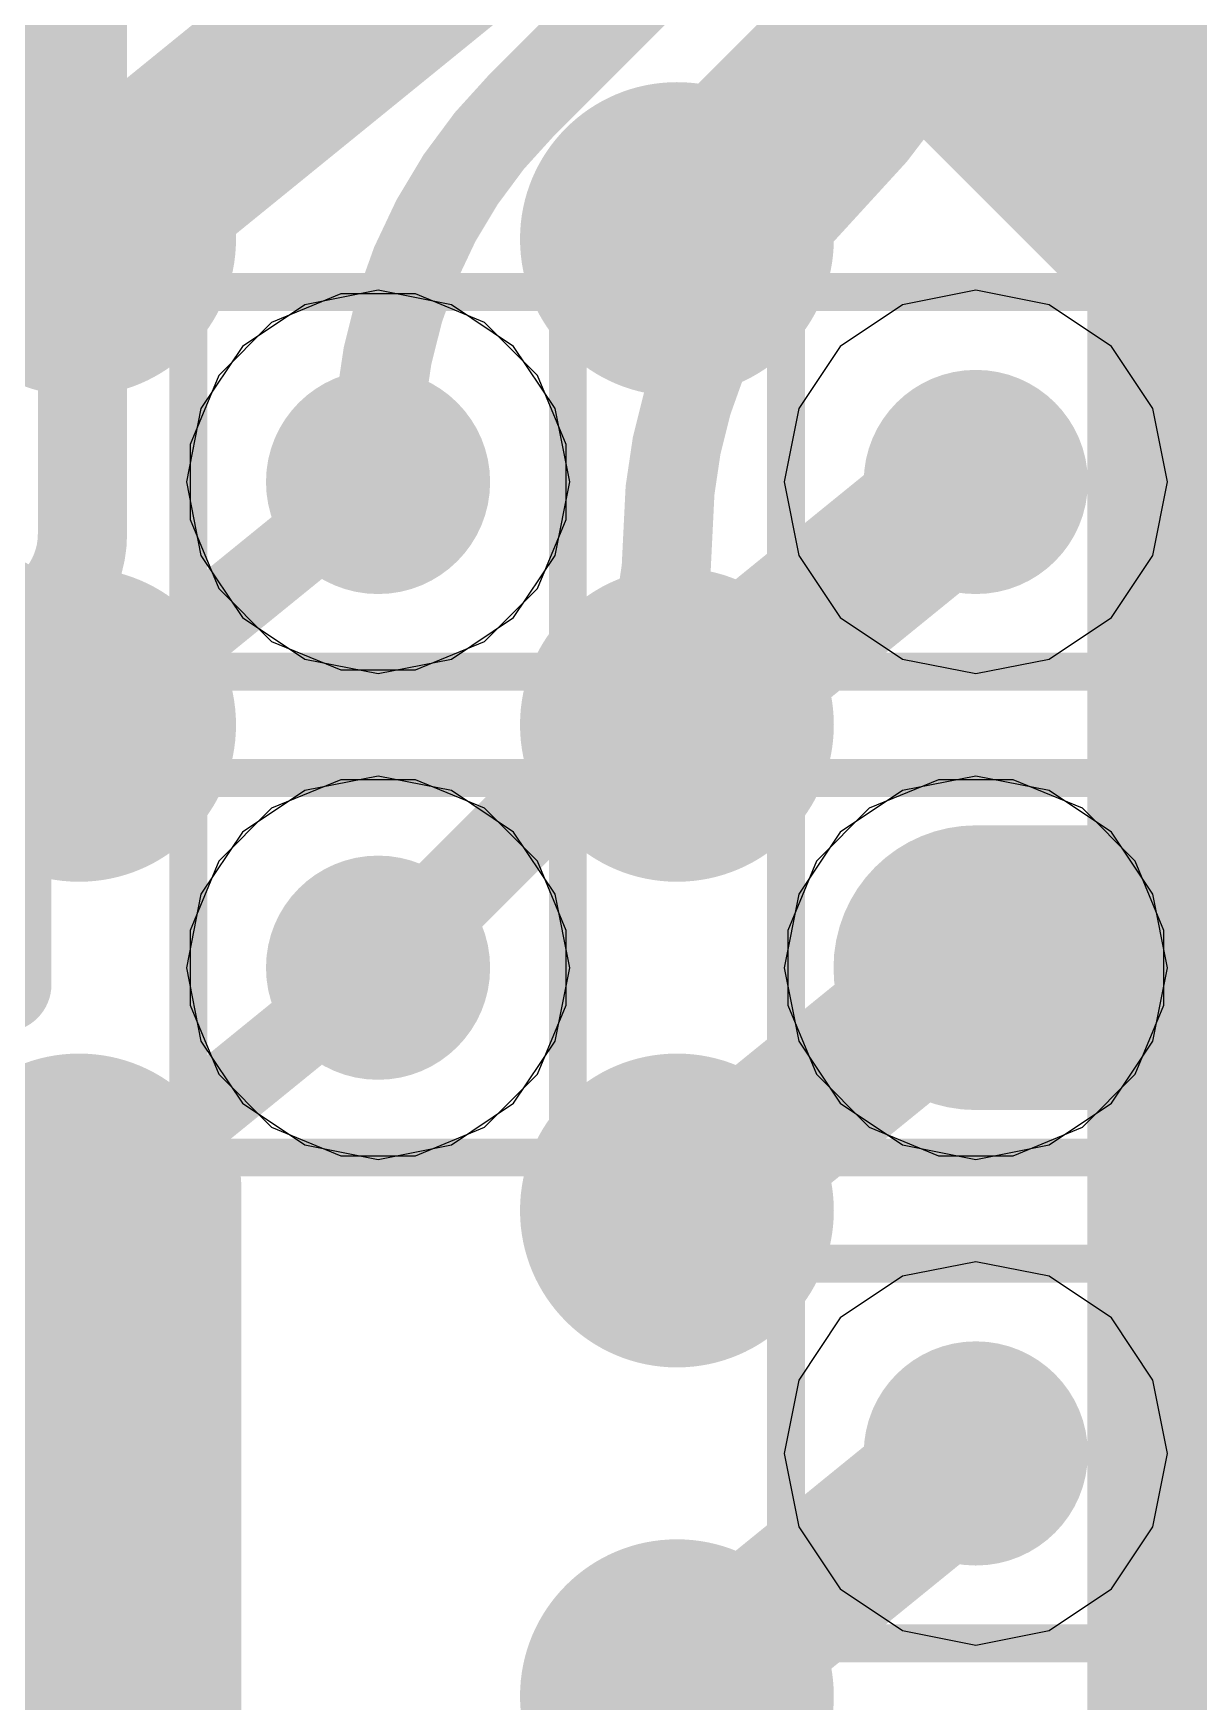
# Model space of a CAD drawing. Header units: inches. Extents: x -6 to 284, y -12 to 154.
# Drawn here: x 77.34 to 78.9, y 11.651 to 13.883 of the extents above; entities that cross this region are included whole.
import ezdxf

# ---------------------------------------------------------------- set-up
doc = ezdxf.new("R2010")
doc.units = ezdxf.units.IN
for name, color, linetype in [('Board Outline', 216, 'Continuous'), ('Bottom Layer', 5, 'Continuous'), ('Bottom Overlay', 54, 'Continuous'), ('Bottom Paste', 16, 'Continuous'), ('Bottom Solder', 6, 'Continuous'), ('Drill Drawing', 1, 'Continuous'), ('GND-1', 16, 'Continuous'), ('GND-2', 90, 'Continuous'), ('GND-3', 216, 'Continuous'), ('GND-4', 54, 'Continuous'), ('PWR-1', 156, 'Continuous'), ('PWR-2', 130, 'Continuous'), ('Signal L1', 76, 'Continuous'), ('Signal L2', 6, 'Continuous'), ('Top Layer', 1, 'Continuous'), ('Top Overlay', 2, 'Continuous'), ('Top Paste', 8, 'Continuous'), ('Top Solder', 216, 'Continuous'), ('Via Holes', 16, 'Continuous')]:
    doc.layers.add(name, color=color, linetype=linetype)

# ---------------------------------------------------------------- blocks, each defined once
blk = doc.blocks.new('C___0402_B_107')
at = {"layer": 'Bottom Layer'}
for points in [[(-0.2413, 0.3175), (-0.2413, -0.3175), (-0.6985, -0.3175), (-0.6985, 0.3175)], [(0.6985, 0.3175), (0.6985, -0.3175), (0.2413, -0.3175), (0.2413, 0.3175)]]:
    blk.add_hatch(color=5, dxfattribs=at).paths.add_polyline_path(points)
at = {"layer": 'Bottom Paste'}
for points in [[(-0.2413, 0.3175), (-0.2413, -0.3175), (-0.6985, -0.3175), (-0.6985, 0.3175)], [(0.6985, 0.3175), (0.6985, -0.3175), (0.2413, -0.3175), (0.2413, 0.3175)]]:
    blk.add_hatch(color=16, dxfattribs=at).paths.add_polyline_path(points)
at = {"layer": 'Bottom Solder'}
for points in [[(-0.1813, 0.3775), (-0.1813, -0.3775), (-0.7585, -0.3775), (-0.7585, 0.3775)], [(0.7585, 0.3775), (0.7585, -0.3775), (0.1813, -0.3775), (0.1813, 0.3775)]]:
    blk.add_hatch(color=6, dxfattribs=at).paths.add_polyline_path(points)
at = {"layer": 'Bottom Overlay'}
for points in [[(-0.7874, 0.4064, 0.127, 0.127, 0), (-0.7874, -0.4064, 0.127, 0.127, 0)], [(-0.2794, 0.4064, 0.127, 0.127, 0), (-0.7874, 0.4064, 0.127, 0.127, 0)], [(0.7874, 0.4064, 0.127, 0.127, 0), (0.2794, 0.4064, 0.127, 0.127, 0)], [(0.7874, 0.4064, 0.127, 0.127, 0), (0.7874, -0.4064, 0.127, 0.127, 0)], [(-0.2794, -0.4064, 0.127, 0.127, 0), (-0.7874, -0.4064, 0.127, 0.127, 0)], [(0.7874, -0.4064, 0.127, 0.127, 0), (0.2794, -0.4064, 0.127, 0.127, 0)]]:
    blk.add_lwpolyline(points, format="xyseb", dxfattribs=at)
for points in [[(-0.8191, 0.4064, 0.0635, 0.0635, 1), (-0.7556, 0.4064, 0.0635, 0.0635, 1)], [(-0.8191, 0.4064, 0.0635, 0.0635, 1), (-0.7556, 0.4064, 0.0635, 0.0635, 1)], [(-0.3112, 0.4064, 0.0635, 0.0635, 1), (-0.2477, 0.4064, 0.0635, 0.0635, 1)], [(0.2477, 0.4064, 0.0635, 0.0635, 1), (0.3111, 0.4064, 0.0635, 0.0635, 1)], [(0.7556, 0.4064, 0.0635, 0.0635, 1), (0.8191, 0.4064, 0.0635, 0.0635, 1)], [(0.7556, 0.4064, 0.0635, 0.0635, 1), (0.8191, 0.4064, 0.0635, 0.0635, 1)], [(-0.8191, -0.4064, 0.0635, 0.0635, 1), (-0.7556, -0.4064, 0.0635, 0.0635, 1)], [(-0.8191, -0.4064, 0.0635, 0.0635, 1), (-0.7556, -0.4064, 0.0635, 0.0635, 1)], [(-0.3112, -0.4064, 0.0635, 0.0635, 1), (-0.2477, -0.4064, 0.0635, 0.0635, 1)], [(0.2477, -0.4064, 0.0635, 0.0635, 1), (0.3111, -0.4064, 0.0635, 0.0635, 1)], [(0.7556, -0.4064, 0.0635, 0.0635, 1), (0.8191, -0.4064, 0.0635, 0.0635, 1)], [(0.7556, -0.4064, 0.0635, 0.0635, 1), (0.8191, -0.4064, 0.0635, 0.0635, 1)]]:
    blk.add_lwpolyline(points, format="xyseb", close=True, dxfattribs=at)
blk = doc.blocks.new('200_WFBGA__10_15__127')
at = {"layer": 'Top Layer'}
h = blk.add_hatch(color=1, dxfattribs=at)
edge = h.paths.add_edge_path()
edge.add_arc((3.5999, 4.875), 0.16, 0, 360)
h = blk.add_hatch(color=1, dxfattribs=at)
edge = h.paths.add_edge_path()
edge.add_arc((4.4, 4.875), 0.16, 0, 360)
h = blk.add_hatch(color=1, dxfattribs=at)
edge = h.paths.add_edge_path()
edge.add_arc((3.5999, 4.225), 0.16, 0, 360)
h = blk.add_hatch(color=1, dxfattribs=at)
edge = h.paths.add_edge_path()
edge.add_arc((4.4, 4.225), 0.16, 0, 360)
h = blk.add_hatch(color=1, dxfattribs=at)
edge = h.paths.add_edge_path()
edge.add_arc((3.5999, 3.5751), 0.16, 0, 360)
h = blk.add_hatch(color=1, dxfattribs=at)
edge = h.paths.add_edge_path()
edge.add_arc((4.4, 3.5751), 0.16, 0, 360)
h = blk.add_hatch(color=1, dxfattribs=at)
edge = h.paths.add_edge_path()
edge.add_arc((3.5999, 2.9251), 0.16, 0, 360)
h = blk.add_hatch(color=1, dxfattribs=at)
edge = h.paths.add_edge_path()
edge.add_arc((4.4, 2.9251), 0.16, 0, 360)
at = {"layer": 'Top Paste'}
h = blk.add_hatch(color=8, dxfattribs=at)
edge = h.paths.add_edge_path()
edge.add_arc((3.5999, 4.875), 0.16, 0, 360)
h = blk.add_hatch(color=8, dxfattribs=at)
edge = h.paths.add_edge_path()
edge.add_arc((4.4, 4.875), 0.16, 0, 360)
h = blk.add_hatch(color=8, dxfattribs=at)
edge = h.paths.add_edge_path()
edge.add_arc((3.5999, 4.225), 0.16, 0, 360)
h = blk.add_hatch(color=8, dxfattribs=at)
edge = h.paths.add_edge_path()
edge.add_arc((4.4, 4.225), 0.16, 0, 360)
h = blk.add_hatch(color=8, dxfattribs=at)
edge = h.paths.add_edge_path()
edge.add_arc((3.5999, 3.5751), 0.16, 0, 360)
h = blk.add_hatch(color=8, dxfattribs=at)
edge = h.paths.add_edge_path()
edge.add_arc((4.4, 3.5751), 0.16, 0, 360)
h = blk.add_hatch(color=8, dxfattribs=at)
edge = h.paths.add_edge_path()
edge.add_arc((3.5999, 2.9251), 0.16, 0, 360)
h = blk.add_hatch(color=8, dxfattribs=at)
edge = h.paths.add_edge_path()
edge.add_arc((4.4, 2.9251), 0.16, 0, 360)
at = {"layer": 'Top Solder'}
h = blk.add_hatch(color=216, dxfattribs=at)
edge = h.paths.add_edge_path()
edge.add_arc((3.5999, 4.875), 0.21, 0, 360)
h = blk.add_hatch(color=216, dxfattribs=at)
edge = h.paths.add_edge_path()
edge.add_arc((4.4, 4.875), 0.21, 0, 360)
h = blk.add_hatch(color=216, dxfattribs=at)
edge = h.paths.add_edge_path()
edge.add_arc((3.5999, 4.225), 0.21, 0, 360)
h = blk.add_hatch(color=216, dxfattribs=at)
edge = h.paths.add_edge_path()
edge.add_arc((4.4, 4.225), 0.21, 0, 360)
h = blk.add_hatch(color=216, dxfattribs=at)
edge = h.paths.add_edge_path()
edge.add_arc((3.5999, 3.5751), 0.21, 0, 360)
h = blk.add_hatch(color=216, dxfattribs=at)
edge = h.paths.add_edge_path()
edge.add_arc((4.4, 3.5751), 0.21, 0, 360)
h = blk.add_hatch(color=216, dxfattribs=at)
edge = h.paths.add_edge_path()
edge.add_arc((3.5999, 2.9251), 0.21, 0, 360)
h = blk.add_hatch(color=216, dxfattribs=at)
edge = h.paths.add_edge_path()
edge.add_arc((4.4, 2.9251), 0.21, 0, 360)
at = {"layer": 'Top Overlay'}
blk.add_lwpolyline([(5.0762, -7.5762, 0.254, 0.254, 0), (5.0762, 7.5762, 0.254, 0.254, 0)], format="xyseb", dxfattribs=at)
blk = doc.blocks.new('C___0402_B_276')
at = {"layer": 'Bottom Layer'}
for points in [[(-0.2413, 0.3175), (-0.2413, -0.3175), (-0.6985, -0.3175), (-0.6985, 0.3175)], [(0.6985, 0.3175), (0.6985, -0.3175), (0.2413, -0.3175), (0.2413, 0.3175)]]:
    blk.add_hatch(color=5, dxfattribs=at).paths.add_polyline_path(points)
at = {"layer": 'Bottom Paste'}
for points in [[(-0.2413, 0.3175), (-0.2413, -0.3175), (-0.6985, -0.3175), (-0.6985, 0.3175)], [(0.6985, 0.3175), (0.6985, -0.3175), (0.2413, -0.3175), (0.2413, 0.3175)]]:
    blk.add_hatch(color=16, dxfattribs=at).paths.add_polyline_path(points)
at = {"layer": 'Bottom Solder'}
for points in [[(-0.1813, 0.3775), (-0.1813, -0.3775), (-0.7585, -0.3775), (-0.7585, 0.3775)], [(0.7585, 0.3775), (0.7585, -0.3775), (0.1813, -0.3775), (0.1813, 0.3775)]]:
    blk.add_hatch(color=6, dxfattribs=at).paths.add_polyline_path(points)
at = {"layer": 'Bottom Overlay'}
for points in [[(-0.7874, -0.4064, 0.127, 0.127, 0), (-0.7874, 0.4064, 0.127, 0.127, 0)], [(-0.2794, 0.4064, 0.127, 0.127, 0), (-0.7874, 0.4064, 0.127, 0.127, 0)], [(0.7874, 0.4064, 0.127, 0.127, 0), (0.2794, 0.4064, 0.127, 0.127, 0)], [(0.7874, -0.4064, 0.127, 0.127, 0), (0.7874, 0.4064, 0.127, 0.127, 0)], [(-0.2794, -0.4064, 0.127, 0.127, 0), (-0.7874, -0.4064, 0.127, 0.127, 0)], [(0.7874, -0.4064, 0.127, 0.127, 0), (0.2794, -0.4064, 0.127, 0.127, 0)]]:
    blk.add_lwpolyline(points, format="xyseb", dxfattribs=at)
for points in [[(-0.8191, 0.4064, 0.0635, 0.0635, 1), (-0.7556, 0.4064, 0.0635, 0.0635, 1)], [(-0.8191, 0.4064, 0.0635, 0.0635, 1), (-0.7556, 0.4064, 0.0635, 0.0635, 1)], [(-0.3111, 0.4064, 0.0635, 0.0635, 1), (-0.2477, 0.4064, 0.0635, 0.0635, 1)], [(0.2477, 0.4064, 0.0635, 0.0635, 1), (0.3111, 0.4064, 0.0635, 0.0635, 1)], [(0.7556, 0.4064, 0.0635, 0.0635, 1), (0.8191, 0.4064, 0.0635, 0.0635, 1)], [(0.7556, 0.4064, 0.0635, 0.0635, 1), (0.8191, 0.4064, 0.0635, 0.0635, 1)], [(-0.8191, -0.4064, 0.0635, 0.0635, 1), (-0.7556, -0.4064, 0.0635, 0.0635, 1)], [(-0.8191, -0.4064, 0.0635, 0.0635, 1), (-0.7556, -0.4064, 0.0635, 0.0635, 1)], [(-0.3111, -0.4064, 0.0635, 0.0635, 1), (-0.2477, -0.4064, 0.0635, 0.0635, 1)], [(0.2477, -0.4064, 0.0635, 0.0635, 1), (0.3111, -0.4064, 0.0635, 0.0635, 1)], [(0.7556, -0.4064, 0.0635, 0.0635, 1), (0.8191, -0.4064, 0.0635, 0.0635, 1)], [(0.7556, -0.4064, 0.0635, 0.0635, 1), (0.8191, -0.4064, 0.0635, 0.0635, 1)]]:
    blk.add_lwpolyline(points, format="xyseb", close=True, dxfattribs=at)
blk = doc.blocks.new('C___0402_B_291')
at = {"layer": 'Bottom Layer'}
for points in [[(-0.2413, 0.3175), (-0.2413, -0.3175), (-0.6985, -0.3175), (-0.6985, 0.3175)], [(0.6985, 0.3175), (0.6985, -0.3175), (0.2413, -0.3175), (0.2413, 0.3175)]]:
    blk.add_hatch(color=5, dxfattribs=at).paths.add_polyline_path(points)
at = {"layer": 'Bottom Paste'}
for points in [[(-0.2413, 0.3175), (-0.2413, -0.3175), (-0.6985, -0.3175), (-0.6985, 0.3175)], [(0.6985, 0.3175), (0.6985, -0.3175), (0.2413, -0.3175), (0.2413, 0.3175)]]:
    blk.add_hatch(color=16, dxfattribs=at).paths.add_polyline_path(points)
at = {"layer": 'Bottom Solder'}
for points in [[(-0.1813, 0.3775), (-0.1813, -0.3775), (-0.7585, -0.3775), (-0.7585, 0.3775)], [(0.7585, 0.3775), (0.7585, -0.3775), (0.1813, -0.3775), (0.1813, 0.3775)]]:
    blk.add_hatch(color=6, dxfattribs=at).paths.add_polyline_path(points)
at = {"layer": 'Bottom Overlay'}
for points in [[(-0.7874, 0.4064, 0.127, 0.127, 0), (-0.7874, -0.4064, 0.127, 0.127, 0)], [(-0.2794, 0.4064, 0.127, 0.127, 0), (-0.7874, 0.4064, 0.127, 0.127, 0)], [(0.7874, 0.4064, 0.127, 0.127, 0), (0.2794, 0.4064, 0.127, 0.127, 0)], [(0.7874, 0.4064, 0.127, 0.127, 0), (0.7874, -0.4064, 0.127, 0.127, 0)], [(-0.2794, -0.4064, 0.127, 0.127, 0), (-0.7874, -0.4064, 0.127, 0.127, 0)], [(0.7874, -0.4064, 0.127, 0.127, 0), (0.2794, -0.4064, 0.127, 0.127, 0)]]:
    blk.add_lwpolyline(points, format="xyseb", dxfattribs=at)
for points in [[(-0.8191, 0.4064, 0.0635, 0.0635, 1), (-0.7556, 0.4064, 0.0635, 0.0635, 1)], [(-0.8191, 0.4064, 0.0635, 0.0635, 1), (-0.7556, 0.4064, 0.0635, 0.0635, 1)], [(-0.3112, 0.4064, 0.0635, 0.0635, 1), (-0.2477, 0.4064, 0.0635, 0.0635, 1)], [(0.2477, 0.4064, 0.0635, 0.0635, 1), (0.3111, 0.4064, 0.0635, 0.0635, 1)], [(0.7557, 0.4064, 0.0635, 0.0635, 1), (0.8192, 0.4064, 0.0635, 0.0635, 1)], [(0.7557, 0.4064, 0.0635, 0.0635, 1), (0.8192, 0.4064, 0.0635, 0.0635, 1)], [(-0.8191, -0.4064, 0.0635, 0.0635, 1), (-0.7556, -0.4064, 0.0635, 0.0635, 1)], [(-0.8191, -0.4064, 0.0635, 0.0635, 1), (-0.7556, -0.4064, 0.0635, 0.0635, 1)], [(-0.3112, -0.4064, 0.0635, 0.0635, 1), (-0.2477, -0.4064, 0.0635, 0.0635, 1)], [(0.2477, -0.4064, 0.0635, 0.0635, 1), (0.3111, -0.4064, 0.0635, 0.0635, 1)], [(0.7556, -0.4064, 0.0635, 0.0635, 1), (0.8191, -0.4064, 0.0635, 0.0635, 1)], [(0.7556, -0.4064, 0.0635, 0.0635, 1), (0.8191, -0.4064, 0.0635, 0.0635, 1)]]:
    blk.add_lwpolyline(points, format="xyseb", close=True, dxfattribs=at)

msp = doc.modelspace()

# ---------------------------------------------------------------- hatches: boundary and pattern name
at = {"layer": 'Bottom Layer'}
h = msp.add_hatch(color=5, dxfattribs=at)
edge = h.paths.add_edge_path()
edge.add_arc((77.8018, 13.2832), 0.15, 0, 360)
h = msp.add_hatch(color=5, dxfattribs=at)
edge = h.paths.add_edge_path()
edge.add_arc((78.6018, 13.2832), 0.15, 0, 360)
h = msp.add_hatch(color=5, dxfattribs=at)
edge = h.paths.add_edge_path()
edge.add_arc((77.8018, 12.6332), 0.15, 0, 360)
h = msp.add_hatch(color=5, dxfattribs=at)
edge = h.paths.add_edge_path()
edge.add_arc((78.6018, 12.6332), 0.15, 0, 360)
h = msp.add_hatch(color=5, dxfattribs=at)
edge = h.paths.add_edge_path()
edge.add_arc((78.6018, 11.9832), 0.15, 0, 360)
at = {"layer": 'GND-1'}
h = msp.add_hatch(color=16, dxfattribs=at)
edge = h.paths.add_edge_path()
edge.add_arc((77.8018, 13.2832), 0.15, 0, 360)
h = msp.add_hatch(color=16, dxfattribs=at)
edge = h.paths.add_edge_path()
edge.add_arc((78.6018, 13.2832), 0.15, 0, 360)
h = msp.add_hatch(color=16, dxfattribs=at)
edge = h.paths.add_edge_path()
edge.add_arc((77.8018, 12.6332), 0.15, 0, 360)
h = msp.add_hatch(color=16, dxfattribs=at)
edge = h.paths.add_edge_path()
edge.add_arc((78.6018, 12.6332), 0.15, 0, 360)
h = msp.add_hatch(color=16, dxfattribs=at)
edge = h.paths.add_edge_path()
edge.add_arc((78.6018, 11.9832), 0.15, 0, 360)
at = {"layer": 'GND-2'}
h = msp.add_hatch(color=90, dxfattribs=at)
edge = h.paths.add_edge_path()
edge.add_arc((77.8018, 13.2832), 0.15, 0, 360)
h = msp.add_hatch(color=90, dxfattribs=at)
edge = h.paths.add_edge_path()
edge.add_arc((78.6018, 13.2832), 0.15, 0, 360)
h = msp.add_hatch(color=90, dxfattribs=at)
edge = h.paths.add_edge_path()
edge.add_arc((77.8018, 12.6332), 0.15, 0, 360)
h = msp.add_hatch(color=90, dxfattribs=at)
edge = h.paths.add_edge_path()
edge.add_arc((78.6018, 12.6332), 0.15, 0, 360)
h = msp.add_hatch(color=90, dxfattribs=at)
edge = h.paths.add_edge_path()
edge.add_arc((78.6018, 11.9832), 0.15, 0, 360)
at = {"layer": 'GND-3'}
h = msp.add_hatch(color=216, dxfattribs=at)
edge = h.paths.add_edge_path()
edge.add_arc((77.8018, 13.2832), 0.15, 0, 360)
h = msp.add_hatch(color=216, dxfattribs=at)
edge = h.paths.add_edge_path()
edge.add_arc((78.6018, 13.2832), 0.15, 0, 360)
h = msp.add_hatch(color=216, dxfattribs=at)
edge = h.paths.add_edge_path()
edge.add_arc((77.8018, 12.6332), 0.15, 0, 360)
h = msp.add_hatch(color=216, dxfattribs=at)
edge = h.paths.add_edge_path()
edge.add_arc((78.6018, 12.6332), 0.15, 0, 360)
h = msp.add_hatch(color=216, dxfattribs=at)
edge = h.paths.add_edge_path()
edge.add_arc((78.6018, 11.9832), 0.15, 0, 360)
at = {"layer": 'GND-4'}
h = msp.add_hatch(color=54, dxfattribs=at)
edge = h.paths.add_edge_path()
edge.add_arc((77.8018, 13.2832), 0.15, 0, 360)
h = msp.add_hatch(color=54, dxfattribs=at)
edge = h.paths.add_edge_path()
edge.add_arc((78.6018, 13.2832), 0.15, 0, 360)
h = msp.add_hatch(color=54, dxfattribs=at)
edge = h.paths.add_edge_path()
edge.add_arc((77.8018, 12.6332), 0.15, 0, 360)
h = msp.add_hatch(color=54, dxfattribs=at)
edge = h.paths.add_edge_path()
edge.add_arc((78.6018, 12.6332), 0.15, 0, 360)
h = msp.add_hatch(color=54, dxfattribs=at)
edge = h.paths.add_edge_path()
edge.add_arc((78.6018, 11.9832), 0.15, 0, 360)
at = {"layer": 'PWR-1'}
h = msp.add_hatch(color=156, dxfattribs=at)
edge = h.paths.add_edge_path()
edge.add_arc((77.8018, 13.2832), 0.15, 0, 360)
h = msp.add_hatch(color=156, dxfattribs=at)
edge = h.paths.add_edge_path()
edge.add_arc((78.6018, 13.2832), 0.15, 0, 360)
h = msp.add_hatch(color=156, dxfattribs=at)
edge = h.paths.add_edge_path()
edge.add_arc((77.8018, 12.6332), 0.15, 0, 360)
h = msp.add_hatch(color=156, dxfattribs=at)
edge = h.paths.add_edge_path()
edge.add_arc((78.6018, 12.6332), 0.15, 0, 360)
h = msp.add_hatch(color=156, dxfattribs=at)
edge = h.paths.add_edge_path()
edge.add_arc((78.6018, 11.9832), 0.15, 0, 360)
at = {"layer": 'PWR-2'}
h = msp.add_hatch(color=130, dxfattribs=at)
edge = h.paths.add_edge_path()
edge.add_arc((77.8018, 13.2832), 0.15, 0, 360)
h = msp.add_hatch(color=130, dxfattribs=at)
edge = h.paths.add_edge_path()
edge.add_arc((78.6018, 13.2832), 0.15, 0, 360)
h = msp.add_hatch(color=130, dxfattribs=at)
edge = h.paths.add_edge_path()
edge.add_arc((77.8018, 12.6332), 0.15, 0, 360)
h = msp.add_hatch(color=130, dxfattribs=at)
edge = h.paths.add_edge_path()
edge.add_arc((78.6018, 12.6332), 0.15, 0, 360)
h = msp.add_hatch(color=130, dxfattribs=at)
edge = h.paths.add_edge_path()
edge.add_arc((78.6018, 11.9832), 0.15, 0, 360)
at = {"layer": 'Signal L1'}
h = msp.add_hatch(color=76, dxfattribs=at)
edge = h.paths.add_edge_path()
edge.add_arc((77.8018, 13.2832), 0.15, 0, 360)
h = msp.add_hatch(color=76, dxfattribs=at)
edge = h.paths.add_edge_path()
edge.add_arc((78.6018, 13.2832), 0.15, 0, 360)
h = msp.add_hatch(color=76, dxfattribs=at)
edge = h.paths.add_edge_path()
edge.add_arc((77.8018, 12.6332), 0.15, 0, 360)
h = msp.add_hatch(color=76, dxfattribs=at)
edge = h.paths.add_edge_path()
edge.add_arc((78.6018, 12.6332), 0.15, 0, 360)
h = msp.add_hatch(color=76, dxfattribs=at)
edge = h.paths.add_edge_path()
edge.add_arc((78.6018, 11.9832), 0.15, 0, 360)
at = {"layer": 'Signal L2'}
h = msp.add_hatch(color=6, dxfattribs=at)
edge = h.paths.add_edge_path()
edge.add_arc((77.8018, 13.2832), 0.15, 0, 360)
h = msp.add_hatch(color=6, dxfattribs=at)
edge = h.paths.add_edge_path()
edge.add_arc((78.6018, 13.2832), 0.15, 0, 360)
h = msp.add_hatch(color=6, dxfattribs=at)
edge = h.paths.add_edge_path()
edge.add_arc((77.8018, 12.6332), 0.15, 0, 360)
h = msp.add_hatch(color=6, dxfattribs=at)
edge = h.paths.add_edge_path()
edge.add_arc((78.6018, 12.6332), 0.15, 0, 360)
h = msp.add_hatch(color=6, dxfattribs=at)
edge = h.paths.add_edge_path()
edge.add_arc((78.6018, 11.9832), 0.15, 0, 360)
at = {"layer": 'Top Layer'}
h = msp.add_hatch(color=1, dxfattribs=at)
edge = h.paths.add_edge_path()
edge.add_arc((77.8018, 13.2832), 0.15, 0, 360)
h = msp.add_hatch(color=1, dxfattribs=at)
edge = h.paths.add_edge_path()
edge.add_arc((78.6018, 13.2832), 0.15, 0, 360)
h = msp.add_hatch(color=1, dxfattribs=at)
edge = h.paths.add_edge_path()
edge.add_arc((77.8018, 12.6332), 0.15, 0, 360)
h = msp.add_hatch(color=1, dxfattribs=at)
edge = h.paths.add_edge_path()
edge.add_arc((78.6018, 12.6332), 0.15, 0, 360)
h = msp.add_hatch(color=1, dxfattribs=at)
edge = h.paths.add_edge_path()
edge.add_arc((78.6018, 11.9832), 0.15, 0, 360)
at = {"layer": 'Via Holes'}
h = msp.add_hatch(color=7, dxfattribs=at)
edge = h.paths.add_edge_path()
edge.add_arc((77.8018, 13.2832), 0.075, 0, 360)
h = msp.add_hatch(color=7, dxfattribs=at)
edge = h.paths.add_edge_path()
edge.add_arc((78.6018, 13.2832), 0.075, 0, 360)
h = msp.add_hatch(color=7, dxfattribs=at)
edge = h.paths.add_edge_path()
edge.add_arc((77.8018, 12.6332), 0.075, 0, 360)
h = msp.add_hatch(color=7, dxfattribs=at)
edge = h.paths.add_edge_path()
edge.add_arc((78.6018, 12.6332), 0.075, 0, 360)
h = msp.add_hatch(color=7, dxfattribs=at)
edge = h.paths.add_edge_path()
edge.add_arc((78.6018, 11.9832), 0.075, 0, 360)

# ---------------------------------------------------------------- linework, layer by layer
at = {"layer": 'Board Outline'}
msp.add_lwpolyline([(75.5509, 20.3599, 0.1778, 0.1778, -0.414214), (82.7203, 13.1885, 0.1778, 0.1778, 0)], format="xyseb", dxfattribs=at)
at = {"layer": 'Bottom Layer'}
for points in [[(78.5703, 13.9187, 0.3048, 0.3048, 0), (78.5703, 16.5963, 0.3048, 0.3048, 0)], [(78.5703, 13.9187, 0.3048, 0.3048, 0), (79.4809, 13.0081, 0.3048, 0.3048, 0)], [(78.6018, 12.6332, 0.3048, 0.3048, 0), (79.0652, 12.6332, 0.3048, 0.3048, 0)]]:
    msp.add_lwpolyline(points, format="xyseb", dxfattribs=at)
for points in [[(78.4941, 13.9187, 0.1524, 0.1524, 1), (78.6465, 13.9187, 0.1524, 0.1524, 1)], [(78.4941, 13.9187, 0.1524, 0.1524, 1), (78.6465, 13.9187, 0.1524, 0.1524, 1)], [(78.5256, 12.6332, 0.1524, 0.1524, 1), (78.678, 12.6332, 0.1524, 0.1524, 1)]]:
    msp.add_lwpolyline(points, format="xyseb", close=True, dxfattribs=at)
at = {"layer": 'Drill Drawing'}
for points in [[(77.5478, 13.5372, 0.0508, 0.0508, 0), (78.0558, 13.5372, 0.0508, 0.0508, 0)], [(77.5478, 13.0292, 0.0508, 0.0508, 0), (77.5478, 13.5372, 0.0508, 0.0508, 0)], [(78.0558, 13.0292, 0.0508, 0.0508, 0), (78.0558, 13.5372, 0.0508, 0.0508, 0)], [(78.3478, 13.5372, 0.0508, 0.0508, 0), (78.8558, 13.5372, 0.0508, 0.0508, 0)], [(78.3478, 13.0292, 0.0508, 0.0508, 0), (78.3478, 13.5372, 0.0508, 0.0508, 0)], [(78.8558, 13.0292, 0.0508, 0.0508, 0), (78.8558, 13.5372, 0.0508, 0.0508, 0)], [(77.5478, 13.0292, 0.0508, 0.0508, 0), (78.0558, 13.0292, 0.0508, 0.0508, 0)], [(78.3478, 13.0292, 0.0508, 0.0508, 0), (78.8558, 13.0292, 0.0508, 0.0508, 0)], [(77.5478, 12.8872, 0.0508, 0.0508, 0), (78.0558, 12.8872, 0.0508, 0.0508, 0)], [(77.5478, 12.3792, 0.0508, 0.0508, 0), (77.5478, 12.8872, 0.0508, 0.0508, 0)], [(78.0558, 12.3792, 0.0508, 0.0508, 0), (78.0558, 12.8872, 0.0508, 0.0508, 0)], [(78.3478, 12.8872, 0.0508, 0.0508, 0), (78.8558, 12.8872, 0.0508, 0.0508, 0)], [(78.3478, 12.3792, 0.0508, 0.0508, 0), (78.3478, 12.8872, 0.0508, 0.0508, 0)], [(78.8558, 12.3792, 0.0508, 0.0508, 0), (78.8558, 12.8872, 0.0508, 0.0508, 0)], [(77.5478, 12.3792, 0.0508, 0.0508, 0), (78.0558, 12.3792, 0.0508, 0.0508, 0)], [(78.3478, 12.3792, 0.0508, 0.0508, 0), (78.8558, 12.3792, 0.0508, 0.0508, 0)], [(78.3478, 12.2372, 0.0508, 0.0508, 0), (78.8558, 12.2372, 0.0508, 0.0508, 0)], [(78.3478, 11.7292, 0.0508, 0.0508, 0), (78.3478, 12.2372, 0.0508, 0.0508, 0)], [(78.8558, 11.7292, 0.0508, 0.0508, 0), (78.8558, 12.2372, 0.0508, 0.0508, 0)], [(78.3478, 11.7292, 0.0508, 0.0508, 0), (78.8558, 11.7292, 0.0508, 0.0508, 0)]]:
    msp.add_lwpolyline(points, format="xyseb", dxfattribs=at)
for points in [[(77.5351, 13.5372, 0.0254, 0.0254, 1), (77.5605, 13.5372, 0.0254, 0.0254, 1)], [(77.5351, 13.5372, 0.0254, 0.0254, 1), (77.5605, 13.5372, 0.0254, 0.0254, 1)], [(78.0431, 13.5372, 0.0254, 0.0254, 1), (78.0685, 13.5372, 0.0254, 0.0254, 1)], [(78.0431, 13.5372, 0.0254, 0.0254, 1), (78.0685, 13.5372, 0.0254, 0.0254, 1)], [(78.3351, 13.5372, 0.0254, 0.0254, 1), (78.3605, 13.5372, 0.0254, 0.0254, 1)], [(78.3351, 13.5372, 0.0254, 0.0254, 1), (78.3605, 13.5372, 0.0254, 0.0254, 1)], [(78.8431, 13.5372, 0.0254, 0.0254, 1), (78.8685, 13.5372, 0.0254, 0.0254, 1)], [(78.8431, 13.5372, 0.0254, 0.0254, 1), (78.8685, 13.5372, 0.0254, 0.0254, 1)], [(77.5351, 13.0292, 0.0254, 0.0254, 1), (77.5605, 13.0292, 0.0254, 0.0254, 1)], [(77.5351, 13.0292, 0.0254, 0.0254, 1), (77.5605, 13.0292, 0.0254, 0.0254, 1)], [(78.0431, 13.0292, 0.0254, 0.0254, 1), (78.0685, 13.0292, 0.0254, 0.0254, 1)], [(78.0431, 13.0292, 0.0254, 0.0254, 1), (78.0685, 13.0292, 0.0254, 0.0254, 1)], [(78.3351, 13.0292, 0.0254, 0.0254, 1), (78.3605, 13.0292, 0.0254, 0.0254, 1)], [(78.3351, 13.0292, 0.0254, 0.0254, 1), (78.3605, 13.0292, 0.0254, 0.0254, 1)], [(78.8431, 13.0292, 0.0254, 0.0254, 1), (78.8685, 13.0292, 0.0254, 0.0254, 1)], [(78.8431, 13.0292, 0.0254, 0.0254, 1), (78.8685, 13.0292, 0.0254, 0.0254, 1)], [(77.5351, 12.8872, 0.0254, 0.0254, 1), (77.5605, 12.8872, 0.0254, 0.0254, 1)], [(77.5351, 12.8872, 0.0254, 0.0254, 1), (77.5605, 12.8872, 0.0254, 0.0254, 1)], [(78.0431, 12.8872, 0.0254, 0.0254, 1), (78.0685, 12.8872, 0.0254, 0.0254, 1)], [(78.0431, 12.8872, 0.0254, 0.0254, 1), (78.0685, 12.8872, 0.0254, 0.0254, 1)], [(78.3351, 12.8872, 0.0254, 0.0254, 1), (78.3605, 12.8872, 0.0254, 0.0254, 1)], [(78.3351, 12.8872, 0.0254, 0.0254, 1), (78.3605, 12.8872, 0.0254, 0.0254, 1)], [(78.8431, 12.8872, 0.0254, 0.0254, 1), (78.8685, 12.8872, 0.0254, 0.0254, 1)], [(78.8431, 12.8872, 0.0254, 0.0254, 1), (78.8685, 12.8872, 0.0254, 0.0254, 1)], [(77.5351, 12.3792, 0.0254, 0.0254, 1), (77.5605, 12.3792, 0.0254, 0.0254, 1)], [(77.5351, 12.3792, 0.0254, 0.0254, 1), (77.5605, 12.3792, 0.0254, 0.0254, 1)], [(78.0431, 12.3792, 0.0254, 0.0254, 1), (78.0685, 12.3792, 0.0254, 0.0254, 1)], [(78.0431, 12.3792, 0.0254, 0.0254, 1), (78.0685, 12.3792, 0.0254, 0.0254, 1)], [(78.3351, 12.3792, 0.0254, 0.0254, 1), (78.3605, 12.3792, 0.0254, 0.0254, 1)], [(78.3351, 12.3792, 0.0254, 0.0254, 1), (78.3605, 12.3792, 0.0254, 0.0254, 1)], [(78.8431, 12.3792, 0.0254, 0.0254, 1), (78.8685, 12.3792, 0.0254, 0.0254, 1)], [(78.8431, 12.3792, 0.0254, 0.0254, 1), (78.8685, 12.3792, 0.0254, 0.0254, 1)], [(78.3351, 12.2372, 0.0254, 0.0254, 1), (78.3605, 12.2372, 0.0254, 0.0254, 1)], [(78.3351, 12.2372, 0.0254, 0.0254, 1), (78.3605, 12.2372, 0.0254, 0.0254, 1)], [(78.8431, 12.2372, 0.0254, 0.0254, 1), (78.8685, 12.2372, 0.0254, 0.0254, 1)], [(78.8431, 12.2372, 0.0254, 0.0254, 1), (78.8685, 12.2372, 0.0254, 0.0254, 1)], [(78.3351, 11.7292, 0.0254, 0.0254, 1), (78.3605, 11.7292, 0.0254, 0.0254, 1)], [(78.3351, 11.7292, 0.0254, 0.0254, 1), (78.3605, 11.7292, 0.0254, 0.0254, 1)], [(78.8431, 11.7292, 0.0254, 0.0254, 1), (78.8685, 11.7292, 0.0254, 0.0254, 1)], [(78.8431, 11.7292, 0.0254, 0.0254, 1), (78.8685, 11.7292, 0.0254, 0.0254, 1)]]:
    msp.add_lwpolyline(points, format="xyseb", close=True, dxfattribs=at)
at = {"layer": 'GND-1'}
for p, q in [((77.7518, 13.5348), (77.6593, 13.4965)), ((77.8519, 13.5348), (77.7518, 13.5348)), ((77.9444, 13.4965), (77.8519, 13.5348)), ((77.6593, 13.4965), (77.5885, 13.4257)), ((78.0151, 13.4257), (77.9444, 13.4965)), ((77.5885, 13.4257), (77.5502, 13.3332)), ((78.0534, 13.3332), (78.0151, 13.4257)), ((77.5502, 13.3332), (77.5502, 13.2331)), ((78.0534, 13.2331), (78.0534, 13.3332)), ((77.5502, 13.2331), (77.5885, 13.1407)), ((78.0151, 13.1407), (78.0534, 13.2331)), ((77.5885, 13.1407), (77.6593, 13.0699)), ((77.9444, 13.0699), (78.0151, 13.1407)), ((77.6593, 13.0699), (77.7518, 13.0316)), ((77.8519, 13.0316), (77.9444, 13.0699)), ((77.7518, 13.0316), (77.8519, 13.0316)), ((77.7518, 12.8848), (77.6593, 12.8465)), ((77.8519, 12.8848), (77.7518, 12.8848)), ((77.9444, 12.8465), (77.8519, 12.8848)), ((78.5518, 12.8848), (78.4593, 12.8465)), ((78.6519, 12.8848), (78.5518, 12.8848)), ((78.7444, 12.8465), (78.6519, 12.8848)), ((77.6593, 12.8465), (77.5885, 12.7757)), ((78.0151, 12.7757), (77.9444, 12.8465)), ((78.4593, 12.8465), (78.3885, 12.7757)), ((78.8151, 12.7757), (78.7444, 12.8465)), ((77.5885, 12.7757), (77.5502, 12.6832)), ((78.0534, 12.6832), (78.0151, 12.7757)), ((78.3885, 12.7757), (78.3502, 12.6832)), ((78.8534, 12.6832), (78.8151, 12.7757)), ((77.5502, 12.6832), (77.5502, 12.5831)), ((78.0534, 12.5831), (78.0534, 12.6832)), ((78.3502, 12.6832), (78.3502, 12.5831)), ((78.8534, 12.5831), (78.8534, 12.6832)), ((77.5502, 12.5831), (77.5885, 12.4907)), ((78.0151, 12.4907), (78.0534, 12.5831)), ((78.3502, 12.5831), (78.3885, 12.4907)), ((78.8151, 12.4907), (78.8534, 12.5831)), ((77.5885, 12.4907), (77.6593, 12.4199)), ((77.9444, 12.4199), (78.0151, 12.4907)), ((78.3885, 12.4907), (78.4593, 12.4199)), ((78.7444, 12.4199), (78.8151, 12.4907)), ((77.6593, 12.4199), (77.7518, 12.3816)), ((77.8519, 12.3816), (77.9444, 12.4199)), ((78.4593, 12.4199), (78.5518, 12.3816)), ((78.6519, 12.3816), (78.7444, 12.4199)), ((77.7518, 12.3816), (77.8519, 12.3816)), ((78.5518, 12.3816), (78.6519, 12.3816))]:
    msp.add_line(p, q, dxfattribs=at)
at = {"layer": 'GND-2'}
for p, q in [((77.7518, 13.5348), (77.6593, 13.4965)), ((77.8519, 13.5348), (77.7518, 13.5348)), ((77.9444, 13.4965), (77.8519, 13.5348)), ((77.6593, 13.4965), (77.5885, 13.4257)), ((78.0151, 13.4257), (77.9444, 13.4965)), ((77.5885, 13.4257), (77.5502, 13.3332)), ((78.0534, 13.3332), (78.0151, 13.4257)), ((77.5502, 13.3332), (77.5502, 13.2331)), ((78.0534, 13.2331), (78.0534, 13.3332)), ((77.5502, 13.2331), (77.5885, 13.1407)), ((78.0151, 13.1407), (78.0534, 13.2331)), ((77.5885, 13.1407), (77.6593, 13.0699)), ((77.9444, 13.0699), (78.0151, 13.1407)), ((77.6593, 13.0699), (77.7518, 13.0316)), ((77.8519, 13.0316), (77.9444, 13.0699)), ((77.7518, 13.0316), (77.8519, 13.0316)), ((77.7518, 12.8848), (77.6593, 12.8465)), ((77.8519, 12.8848), (77.7518, 12.8848)), ((77.9444, 12.8465), (77.8519, 12.8848)), ((78.5518, 12.8848), (78.4593, 12.8465)), ((78.6519, 12.8848), (78.5518, 12.8848)), ((78.7444, 12.8465), (78.6519, 12.8848)), ((77.6593, 12.8465), (77.5885, 12.7757)), ((78.0151, 12.7757), (77.9444, 12.8465)), ((78.4593, 12.8465), (78.3885, 12.7757)), ((78.8151, 12.7757), (78.7444, 12.8465)), ((77.5885, 12.7757), (77.5502, 12.6832)), ((78.0534, 12.6832), (78.0151, 12.7757)), ((78.3885, 12.7757), (78.3502, 12.6832)), ((78.8534, 12.6832), (78.8151, 12.7757)), ((77.5502, 12.6832), (77.5502, 12.5831)), ((78.0534, 12.5831), (78.0534, 12.6832)), ((78.3502, 12.6832), (78.3502, 12.5831)), ((78.8534, 12.5831), (78.8534, 12.6832)), ((77.5502, 12.5831), (77.5885, 12.4907)), ((78.0151, 12.4907), (78.0534, 12.5831)), ((78.3502, 12.5831), (78.3885, 12.4907)), ((78.8151, 12.4907), (78.8534, 12.5831)), ((77.5885, 12.4907), (77.6593, 12.4199)), ((77.9444, 12.4199), (78.0151, 12.4907)), ((78.3885, 12.4907), (78.4593, 12.4199)), ((78.7444, 12.4199), (78.8151, 12.4907)), ((77.6593, 12.4199), (77.7518, 12.3816)), ((77.8519, 12.3816), (77.9444, 12.4199)), ((78.4593, 12.4199), (78.5518, 12.3816)), ((78.6519, 12.3816), (78.7444, 12.4199)), ((77.7518, 12.3816), (77.8519, 12.3816)), ((78.5518, 12.3816), (78.6519, 12.3816))]:
    msp.add_line(p, q, dxfattribs=at)
at = {"layer": 'GND-3'}
for p, q in [((77.7518, 13.5348), (77.6593, 13.4965)), ((77.8519, 13.5348), (77.7518, 13.5348)), ((77.9444, 13.4965), (77.8519, 13.5348)), ((77.6593, 13.4965), (77.5885, 13.4257)), ((78.0151, 13.4257), (77.9444, 13.4965)), ((77.5885, 13.4257), (77.5502, 13.3332)), ((78.0534, 13.3332), (78.0151, 13.4257)), ((77.5502, 13.3332), (77.5502, 13.2331)), ((78.0534, 13.2331), (78.0534, 13.3332)), ((77.5502, 13.2331), (77.5885, 13.1407)), ((78.0151, 13.1407), (78.0534, 13.2331)), ((77.5885, 13.1407), (77.6593, 13.0699)), ((77.9444, 13.0699), (78.0151, 13.1407)), ((77.6593, 13.0699), (77.7518, 13.0316)), ((77.8519, 13.0316), (77.9444, 13.0699)), ((77.7518, 13.0316), (77.8519, 13.0316)), ((77.7518, 12.8848), (77.6593, 12.8465)), ((77.8519, 12.8848), (77.7518, 12.8848)), ((77.9444, 12.8465), (77.8519, 12.8848)), ((78.5518, 12.8848), (78.4593, 12.8465)), ((78.6519, 12.8848), (78.5518, 12.8848)), ((78.7444, 12.8465), (78.6519, 12.8848)), ((77.6593, 12.8465), (77.5885, 12.7757)), ((78.0151, 12.7757), (77.9444, 12.8465)), ((78.4593, 12.8465), (78.3885, 12.7757)), ((78.8151, 12.7757), (78.7444, 12.8465)), ((77.5885, 12.7757), (77.5502, 12.6832)), ((78.0534, 12.6832), (78.0151, 12.7757)), ((78.3885, 12.7757), (78.3502, 12.6832)), ((78.8534, 12.6832), (78.8151, 12.7757)), ((77.5502, 12.6832), (77.5502, 12.5831)), ((78.0534, 12.5831), (78.0534, 12.6832)), ((78.3502, 12.6832), (78.3502, 12.5831)), ((78.8534, 12.5831), (78.8534, 12.6832)), ((77.5502, 12.5831), (77.5885, 12.4907)), ((78.0151, 12.4907), (78.0534, 12.5831)), ((78.3502, 12.5831), (78.3885, 12.4907)), ((78.8151, 12.4907), (78.8534, 12.5831)), ((77.5885, 12.4907), (77.6593, 12.4199)), ((77.9444, 12.4199), (78.0151, 12.4907)), ((78.3885, 12.4907), (78.4593, 12.4199)), ((78.7444, 12.4199), (78.8151, 12.4907)), ((77.6593, 12.4199), (77.7518, 12.3816)), ((77.8519, 12.3816), (77.9444, 12.4199)), ((78.4593, 12.4199), (78.5518, 12.3816)), ((78.6519, 12.3816), (78.7444, 12.4199)), ((77.7518, 12.3816), (77.8519, 12.3816)), ((78.5518, 12.3816), (78.6519, 12.3816))]:
    msp.add_line(p, q, dxfattribs=at)
at = {"layer": 'GND-4'}
for p, q in [((77.7518, 13.5348), (77.6593, 13.4965)), ((77.8519, 13.5348), (77.7518, 13.5348)), ((77.9444, 13.4965), (77.8519, 13.5348)), ((77.6593, 13.4965), (77.5885, 13.4257)), ((78.0151, 13.4257), (77.9444, 13.4965)), ((77.5885, 13.4257), (77.5502, 13.3332)), ((78.0534, 13.3332), (78.0151, 13.4257)), ((77.5502, 13.3332), (77.5502, 13.2331)), ((78.0534, 13.2331), (78.0534, 13.3332)), ((77.5502, 13.2331), (77.5885, 13.1407)), ((78.0151, 13.1407), (78.0534, 13.2331)), ((77.5885, 13.1407), (77.6593, 13.0699)), ((77.9444, 13.0699), (78.0151, 13.1407)), ((77.6593, 13.0699), (77.7518, 13.0316)), ((77.8519, 13.0316), (77.9444, 13.0699)), ((77.7518, 13.0316), (77.8519, 13.0316)), ((77.7518, 12.8848), (77.6593, 12.8465)), ((77.8519, 12.8848), (77.7518, 12.8848)), ((77.9444, 12.8465), (77.8519, 12.8848)), ((78.5518, 12.8848), (78.4593, 12.8465)), ((78.6519, 12.8848), (78.5518, 12.8848)), ((78.7444, 12.8465), (78.6519, 12.8848)), ((77.6593, 12.8465), (77.5885, 12.7757)), ((78.0151, 12.7757), (77.9444, 12.8465)), ((78.4593, 12.8465), (78.3885, 12.7757)), ((78.8151, 12.7757), (78.7444, 12.8465)), ((77.5885, 12.7757), (77.5502, 12.6832)), ((78.0534, 12.6832), (78.0151, 12.7757)), ((78.3885, 12.7757), (78.3502, 12.6832)), ((78.8534, 12.6832), (78.8151, 12.7757)), ((77.5502, 12.6832), (77.5502, 12.5831)), ((78.0534, 12.5831), (78.0534, 12.6832)), ((78.3502, 12.6832), (78.3502, 12.5831)), ((78.8534, 12.5831), (78.8534, 12.6832)), ((77.5502, 12.5831), (77.5885, 12.4907)), ((78.0151, 12.4907), (78.0534, 12.5831)), ((78.3502, 12.5831), (78.3885, 12.4907)), ((78.8151, 12.4907), (78.8534, 12.5831)), ((77.5885, 12.4907), (77.6593, 12.4199)), ((77.9444, 12.4199), (78.0151, 12.4907)), ((78.3885, 12.4907), (78.4593, 12.4199)), ((78.7444, 12.4199), (78.8151, 12.4907)), ((77.6593, 12.4199), (77.7518, 12.3816)), ((77.8519, 12.3816), (77.9444, 12.4199)), ((78.4593, 12.4199), (78.5518, 12.3816)), ((78.6519, 12.3816), (78.7444, 12.4199)), ((77.7518, 12.3816), (77.8519, 12.3816)), ((78.5518, 12.3816), (78.6519, 12.3816))]:
    msp.add_line(p, q, dxfattribs=at)
at = {"layer": 'PWR-1'}
for p, q in [((77.8018, 13.5397), (77.7037, 13.5202)), ((77.9, 13.5202), (77.8018, 13.5397)), ((78.6018, 13.5397), (78.5037, 13.5202)), ((78.7, 13.5202), (78.6018, 13.5397)), ((77.7037, 13.5202), (77.6205, 13.4646)), ((77.9832, 13.4646), (77.9, 13.5202)), ((78.5037, 13.5202), (78.4204, 13.4646)), ((78.7832, 13.4646), (78.7, 13.5202)), ((77.6205, 13.4646), (77.5648, 13.3814)), ((78.0388, 13.3814), (77.9832, 13.4646)), ((78.4204, 13.4646), (78.3648, 13.3814)), ((78.8388, 13.3814), (78.7832, 13.4646)), ((77.5648, 13.3814), (77.5453, 13.2832)), ((78.0584, 13.2832), (78.0388, 13.3814)), ((78.3648, 13.3814), (78.3453, 13.2832)), ((78.8584, 13.2832), (78.8388, 13.3814)), ((77.5453, 13.2832), (77.5648, 13.185)), ((78.0388, 13.185), (78.0584, 13.2832)), ((78.3453, 13.2832), (78.3648, 13.185)), ((78.8388, 13.185), (78.8584, 13.2832)), ((77.5648, 13.185), (77.6205, 13.1018)), ((77.9832, 13.1018), (78.0388, 13.185)), ((78.3648, 13.185), (78.4204, 13.1018)), ((78.7832, 13.1018), (78.8388, 13.185)), ((77.6205, 13.1018), (77.7037, 13.0462)), ((77.9, 13.0462), (77.9832, 13.1018)), ((78.4204, 13.1018), (78.5037, 13.0462)), ((78.7, 13.0462), (78.7832, 13.1018)), ((77.7037, 13.0462), (77.8018, 13.0267)), ((77.8018, 13.0267), (77.9, 13.0462)), ((78.5037, 13.0462), (78.6018, 13.0267)), ((78.6018, 13.0267), (78.7, 13.0462)), ((77.8018, 12.8897), (77.7037, 12.8702)), ((77.9, 12.8702), (77.8018, 12.8897)), ((78.6018, 12.8897), (78.5037, 12.8702)), ((78.7, 12.8702), (78.6018, 12.8897)), ((77.7037, 12.8702), (77.6205, 12.8146)), ((77.9832, 12.8146), (77.9, 12.8702)), ((78.5037, 12.8702), (78.4204, 12.8146)), ((78.7832, 12.8146), (78.7, 12.8702)), ((77.6205, 12.8146), (77.5648, 12.7314)), ((78.0388, 12.7314), (77.9832, 12.8146)), ((78.4204, 12.8146), (78.3648, 12.7314)), ((78.8388, 12.7314), (78.7832, 12.8146)), ((77.5648, 12.7314), (77.5453, 12.6332)), ((78.0584, 12.6332), (78.0388, 12.7314)), ((78.3648, 12.7314), (78.3453, 12.6332)), ((78.8584, 12.6332), (78.8388, 12.7314)), ((77.5453, 12.6332), (77.5648, 12.535)), ((78.0388, 12.535), (78.0584, 12.6332)), ((78.3453, 12.6332), (78.3648, 12.535)), ((78.8388, 12.535), (78.8584, 12.6332)), ((77.5648, 12.535), (77.6205, 12.4518)), ((77.9832, 12.4518), (78.0388, 12.535)), ((78.3648, 12.535), (78.4204, 12.4518)), ((78.7832, 12.4518), (78.8388, 12.535)), ((77.6205, 12.4518), (77.7037, 12.3962)), ((77.9, 12.3962), (77.9832, 12.4518)), ((78.4204, 12.4518), (78.5037, 12.3962)), ((78.7, 12.3962), (78.7832, 12.4518)), ((77.7037, 12.3962), (77.8018, 12.3767)), ((77.8018, 12.3767), (77.9, 12.3962)), ((78.5037, 12.3962), (78.6018, 12.3767)), ((78.6018, 12.3767), (78.7, 12.3962)), ((78.6018, 12.2397), (78.5037, 12.2202)), ((78.7, 12.2202), (78.6018, 12.2397)), ((78.5037, 12.2202), (78.4204, 12.1646)), ((78.7832, 12.1646), (78.7, 12.2202)), ((78.4204, 12.1646), (78.3648, 12.0814)), ((78.8388, 12.0814), (78.7832, 12.1646)), ((78.3648, 12.0814), (78.3453, 11.9832)), ((78.8584, 11.9832), (78.8388, 12.0814)), ((78.3453, 11.9832), (78.3648, 11.885)), ((78.8388, 11.885), (78.8584, 11.9832)), ((78.3648, 11.885), (78.4204, 11.8018)), ((78.7832, 11.8018), (78.8388, 11.885)), ((78.4204, 11.8018), (78.5037, 11.7462)), ((78.7, 11.7462), (78.7832, 11.8018)), ((78.5037, 11.7462), (78.6018, 11.7267)), ((78.6018, 11.7267), (78.7, 11.7462))]:
    msp.add_line(p, q, dxfattribs=at)
at = {"layer": 'PWR-2'}
for p, q in [((77.8018, 13.5397), (77.7037, 13.5202)), ((77.9, 13.5202), (77.8018, 13.5397)), ((78.6018, 13.5397), (78.5037, 13.5202)), ((78.7, 13.5202), (78.6018, 13.5397)), ((77.7037, 13.5202), (77.6205, 13.4646)), ((77.9832, 13.4646), (77.9, 13.5202)), ((78.5037, 13.5202), (78.4204, 13.4646)), ((78.7832, 13.4646), (78.7, 13.5202)), ((77.6205, 13.4646), (77.5648, 13.3814)), ((78.0388, 13.3814), (77.9832, 13.4646)), ((78.4204, 13.4646), (78.3648, 13.3814)), ((78.8388, 13.3814), (78.7832, 13.4646)), ((77.5648, 13.3814), (77.5453, 13.2832)), ((78.0584, 13.2832), (78.0388, 13.3814)), ((78.3648, 13.3814), (78.3453, 13.2832)), ((78.8584, 13.2832), (78.8388, 13.3814)), ((77.5453, 13.2832), (77.5648, 13.185)), ((78.0388, 13.185), (78.0584, 13.2832)), ((78.3453, 13.2832), (78.3648, 13.185)), ((78.8388, 13.185), (78.8584, 13.2832)), ((77.5648, 13.185), (77.6205, 13.1018)), ((77.9832, 13.1018), (78.0388, 13.185)), ((78.3648, 13.185), (78.4204, 13.1018)), ((78.7832, 13.1018), (78.8388, 13.185)), ((77.6205, 13.1018), (77.7037, 13.0462)), ((77.9, 13.0462), (77.9832, 13.1018)), ((78.4204, 13.1018), (78.5037, 13.0462)), ((78.7, 13.0462), (78.7832, 13.1018)), ((77.7037, 13.0462), (77.8018, 13.0267)), ((77.8018, 13.0267), (77.9, 13.0462)), ((78.5037, 13.0462), (78.6018, 13.0267)), ((78.6018, 13.0267), (78.7, 13.0462)), ((77.8018, 12.8897), (77.7037, 12.8702)), ((77.9, 12.8702), (77.8018, 12.8897)), ((78.6018, 12.8897), (78.5037, 12.8702)), ((78.7, 12.8702), (78.6018, 12.8897)), ((77.7037, 12.8702), (77.6205, 12.8146)), ((77.9832, 12.8146), (77.9, 12.8702)), ((78.5037, 12.8702), (78.4204, 12.8146)), ((78.7832, 12.8146), (78.7, 12.8702)), ((77.6205, 12.8146), (77.5648, 12.7314)), ((78.0388, 12.7314), (77.9832, 12.8146)), ((78.4204, 12.8146), (78.3648, 12.7314)), ((78.8388, 12.7314), (78.7832, 12.8146)), ((77.5648, 12.7314), (77.5453, 12.6332)), ((78.0584, 12.6332), (78.0388, 12.7314)), ((78.3648, 12.7314), (78.3453, 12.6332)), ((78.8584, 12.6332), (78.8388, 12.7314)), ((77.5453, 12.6332), (77.5648, 12.535)), ((78.0388, 12.535), (78.0584, 12.6332)), ((78.3453, 12.6332), (78.3648, 12.535)), ((78.8388, 12.535), (78.8584, 12.6332)), ((77.5648, 12.535), (77.6205, 12.4518)), ((77.9832, 12.4518), (78.0388, 12.535)), ((78.3648, 12.535), (78.4204, 12.4518)), ((78.7832, 12.4518), (78.8388, 12.535)), ((77.6205, 12.4518), (77.7037, 12.3962)), ((77.9, 12.3962), (77.9832, 12.4518)), ((78.4204, 12.4518), (78.5037, 12.3962)), ((78.7, 12.3962), (78.7832, 12.4518)), ((77.7037, 12.3962), (77.8018, 12.3767)), ((77.8018, 12.3767), (77.9, 12.3962)), ((78.5037, 12.3962), (78.6018, 12.3767)), ((78.6018, 12.3767), (78.7, 12.3962)), ((78.6018, 12.2397), (78.5037, 12.2202)), ((78.7, 12.2202), (78.6018, 12.2397)), ((78.5037, 12.2202), (78.4204, 12.1646)), ((78.7832, 12.1646), (78.7, 12.2202)), ((78.4204, 12.1646), (78.3648, 12.0814)), ((78.8388, 12.0814), (78.7832, 12.1646)), ((78.3648, 12.0814), (78.3453, 11.9832)), ((78.8584, 11.9832), (78.8388, 12.0814)), ((78.3453, 11.9832), (78.3648, 11.885)), ((78.8388, 11.885), (78.8584, 11.9832)), ((78.3648, 11.885), (78.4204, 11.8018)), ((78.7832, 11.8018), (78.8388, 11.885)), ((78.4204, 11.8018), (78.5037, 11.7462)), ((78.7, 11.7462), (78.7832, 11.8018)), ((78.5037, 11.7462), (78.6018, 11.7267)), ((78.6018, 11.7267), (78.7, 11.7462))]:
    msp.add_line(p, q, dxfattribs=at)
at = {"layer": 'Signal L1'}
for points in [[(78.6093, 14.1754, 0.381, 0.381, 0), (79.2014, 13.5834, 0.381, 0.381, 0)], [(78.6018, 12.6332, 0.381, 0.381, 0), (79.2014, 12.6332, 0.381, 0.381, 0)]]:
    msp.add_lwpolyline(points, format="xyseb", dxfattribs=at)
msp.add_lwpolyline([(78.5066, 12.6332, 0.1905, 0.1905, 1), (78.6971, 12.6332, 0.1905, 0.1905, 1)], format="xyseb", close=True, dxfattribs=at)
at = {"layer": 'Signal L2'}
for points in [[(78.8274, 14.7718, 0.1194, 0.1194, -0.2023), (78.3702, 13.6479, 0.1194, 0.1194, 0)], [(77.4062, 14.657, 0.1194, 0.1194, 0), (77.4062, 13.2134, 0.1194, 0.1194, 0)], [(77.994, 13.7874, 0.1194, 0.1194, 0), (78.1861, 13.9795, 0.1194, 0.1194, 0)], [(77.8018, 13.3237, 0.1194, 0.1194, -0.198912), (77.994, 13.7874, 0.1194, 0.1194, 0)], [(78.1896, 13.2115, 0.1194, 0.1194, -0.198657), (78.3702, 13.6479, 0.1194, 0.1194, 0)], [(77.8018, 13.2832, 0.1194, 0.1194, 0), (77.8018, 13.3237, 0.1194, 0.1194, 0)], [(77.4062, 13.2134, 0.1194, 0.1194, -0.414214), (77.2748, 13.0819, 0.1194, 0.1194, 0)], [(78.1896, 13.2115, 0.1194, 0.1194, -0.198912), (78.055, 12.8863, 0.1194, 0.1194, 0)], [(77.8018, 12.6332, 0.1194, 0.1194, 0), (78.055, 12.8863, 0.1194, 0.1194, 0)]]:
    msp.add_lwpolyline(points, format="xyseb", dxfattribs=at)
for points in [[(77.9641, 13.7874, 0.0597, 0.0597, 1), (78.0238, 13.7874, 0.0597, 0.0597, 1)], [(77.9641, 13.7874, 0.0597, 0.0597, 1), (78.0238, 13.7874, 0.0597, 0.0597, 1)], [(78.3403, 13.6479, 0.0597, 0.0597, 1), (78.4, 13.6479, 0.0597, 0.0597, 1)], [(78.3403, 13.6479, 0.0597, 0.0597, 1), (78.4, 13.6479, 0.0597, 0.0597, 1)], [(77.772, 13.3237, 0.0597, 0.0597, 1), (77.8317, 13.3237, 0.0597, 0.0597, 1)], [(77.772, 13.3237, 0.0597, 0.0597, 1), (77.8317, 13.3237, 0.0597, 0.0597, 1)], [(77.772, 13.2832, 0.0597, 0.0597, 1), (77.8317, 13.2832, 0.0597, 0.0597, 1)], [(77.3763, 13.2134, 0.0597, 0.0597, 1), (77.436, 13.2134, 0.0597, 0.0597, 1)], [(77.3763, 13.2134, 0.0597, 0.0597, 1), (77.436, 13.2134, 0.0597, 0.0597, 1)], [(78.1598, 13.2115, 0.0597, 0.0597, 1), (78.2195, 13.2115, 0.0597, 0.0597, 1)], [(78.1598, 13.2115, 0.0597, 0.0597, 1), (78.2195, 13.2115, 0.0597, 0.0597, 1)], [(78.0251, 12.8863, 0.0597, 0.0597, 1), (78.0848, 12.8863, 0.0597, 0.0597, 1)], [(78.0251, 12.8863, 0.0597, 0.0597, 1), (78.0848, 12.8863, 0.0597, 0.0597, 1)], [(77.772, 12.6332, 0.0597, 0.0597, 1), (77.8317, 12.6332, 0.0597, 0.0597, 1)]]:
    msp.add_lwpolyline(points, format="xyseb", close=True, dxfattribs=at)
at = {"layer": 'Top Layer'}
for points in [[(78.2018, 13.6082, 0.254, 0.254, 0), (78.8833, 14.2896, 0.254, 0.254, 0)], [(77.4018, 13.6082, 0.254, 0.254, 0), (78.2018, 14.2582, 0.254, 0.254, 0)], [(77.0018, 13.9332, 0.2032, 0.2032, 0), (77.4018, 13.6082, 0.2032, 0.2032, 0)], [(78.2018, 12.9582, 0.2032, 0.2032, 0), (78.6018, 13.2832, 0.2032, 0.2032, 0)], [(77.4018, 12.9582, 0.1067, 0.1067, 0), (77.8018, 13.2832, 0.1067, 0.1067, 0)], [(78.2018, 12.3082, 0.2032, 0.2032, 0), (78.6018, 12.6332, 0.2032, 0.2032, 0)], [(77.4018, 12.3082, 0.1067, 0.1067, 0), (77.8018, 12.6332, 0.1067, 0.1067, 0)], [(78.2018, 11.6582, 0.2032, 0.2032, 0), (78.6018, 11.9832, 0.2032, 0.2032, 0)], [(78.2018, 11.6582, 0.2032, 0.2032, 0), (78.6018, 11.9832, 0.2032, 0.2032, 0)]]:
    msp.add_lwpolyline(points, format="xyseb", dxfattribs=at)
for points in [[(77.3383, 13.6082, 0.127, 0.127, 1), (77.4653, 13.6082, 0.127, 0.127, 1)], [(78.1383, 13.6082, 0.127, 0.127, 1), (78.2653, 13.6082, 0.127, 0.127, 1)], [(77.351, 13.6082, 0.1016, 0.1016, 1), (77.4526, 13.6082, 0.1016, 0.1016, 1)], [(78.551, 13.2832, 0.1016, 0.1016, 1), (78.6526, 13.2832, 0.1016, 0.1016, 1)], [(77.7752, 13.2832, 0.0533, 0.0533, 1), (77.8285, 13.2832, 0.0533, 0.0533, 1)], [(78.151, 12.9582, 0.1016, 0.1016, 1), (78.2526, 12.9582, 0.1016, 0.1016, 1)], [(77.3752, 12.9582, 0.0533, 0.0533, 1), (77.4285, 12.9582, 0.0533, 0.0533, 1)], [(78.551, 12.6332, 0.1016, 0.1016, 1), (78.6526, 12.6332, 0.1016, 0.1016, 1)], [(77.7752, 12.6332, 0.0533, 0.0533, 1), (77.8285, 12.6332, 0.0533, 0.0533, 1)], [(78.151, 12.3082, 0.1016, 0.1016, 1), (78.2526, 12.3082, 0.1016, 0.1016, 1)], [(77.3752, 12.3082, 0.0533, 0.0533, 1), (77.4285, 12.3082, 0.0533, 0.0533, 1)], [(78.551, 11.9832, 0.1016, 0.1016, 1), (78.6526, 11.9832, 0.1016, 0.1016, 1)], [(78.551, 11.9832, 0.1016, 0.1016, 1), (78.6526, 11.9832, 0.1016, 0.1016, 1)], [(78.151, 11.6582, 0.1016, 0.1016, 1), (78.2526, 11.6582, 0.1016, 0.1016, 1)], [(78.151, 11.6582, 0.1016, 0.1016, 1), (78.2526, 11.6582, 0.1016, 0.1016, 1)]]:
    msp.add_lwpolyline(points, format="xyseb", close=True, dxfattribs=at)

# ---------------------------------------------------------------- block references
msp.add_blockref('200_WFBGA__10_15__127', (73.8018, 8.7332))
for name, p, rotation in [('C___0402_B_107', (79.7131, 14.2526), 180), ('C___0402_B_276', (76.8948, 13.3981), 270), ('C___0402_B_291', (76.7678, 11.9387), 180)]:
    msp.add_blockref(name, p, dxfattribs=dict(rotation=rotation))

doc.saveas('drawing.dxf')
